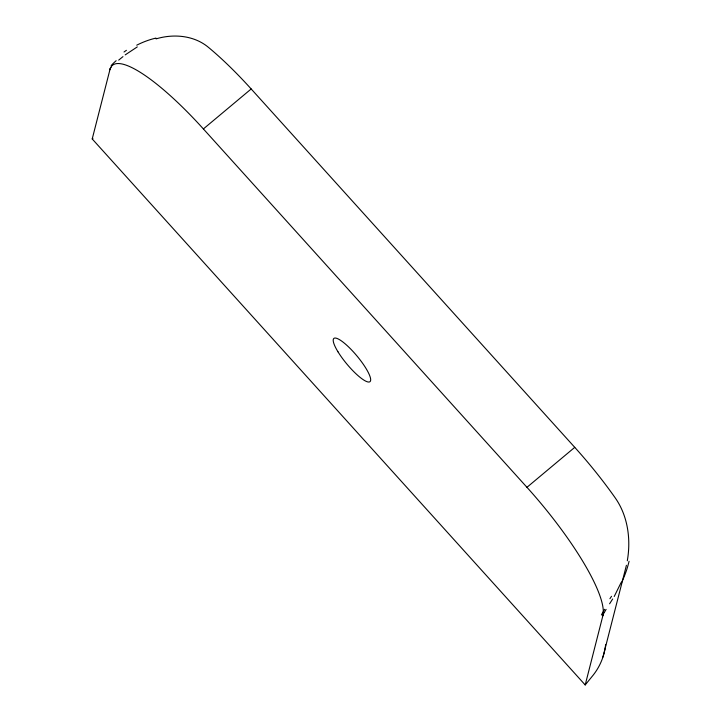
<?xml version="1.0" encoding="UTF-8"?>
<svg xmlns="http://www.w3.org/2000/svg" width="721" height="721" viewBox="0 0 721 721"><rect width="100%" height="100%" fill="white"/><g stroke="black" fill="none" stroke-linecap="round" stroke-linejoin="round"><path stroke-width="1.08" d="M627.306 560.767C631.055 539.335 627.91 515.957 615.22 497.878A128.014 29.363 50.1 0 0 574.754 447.344L251.178 88.962A128.014 29.363 50.1 0 0 208.441 47.352C194.084 35.329 173.536 33.608 156.087 38.871M605.64 644.52A64.007 61.465 14.3 0 1 593.302 674.982L585.2 684.95L92.216 138.946L110.043 69.234M585.2 684.95L602.999 615.22M602.927 657.101L626.423 565.291M621.042 582.667L614.22 596.492M604.315 612.462L606.1 609.389M609.596 603.792L612.67 598.989M118.704 60.104L122.976 56.626M109.862 69.73A128.014 29.363 50.1 0 1 203.385 128.933L251.178 88.962M602.846 615.734A128.014 29.363 50.1 0 0 526.961 487.315L574.754 447.344M125.211 54.886L137.296 46.892M92.216 138.946L92.928 138.54M203.385 128.933L526.961 487.315M136.729 45.189A154.33 112.8 82 0 1 155.943 38.087M124.021 52.011A85.078 31.363 -53.6 0 1 126.409 50.308M111.142 65.584A51.038 12.798 -28.6 0 1 116.144 60.708M109.862 69.333A23.505 4.687 -31.9 0 1 111.079 67.341M602.864 615.383A23.505 2.758 -51.7 0 1 604.126 612.67M601.386 614.977A51.777 4.894 -53.4 0 1 604.649 609.299M611.507 596.303A85.078 50.055 -32 0 1 609.93 598.7M629.072 561.289A154.33 127.238 22.8 0 1 621.412 582.838M337.969 351.785A28.164 6.462 50.1 0 0 369.738 381.824A28.164 6.462 50.1 0 0 348.117 346.495A28.164 6.462 50.1 0 0 337.969 351.785"/></g></svg>
